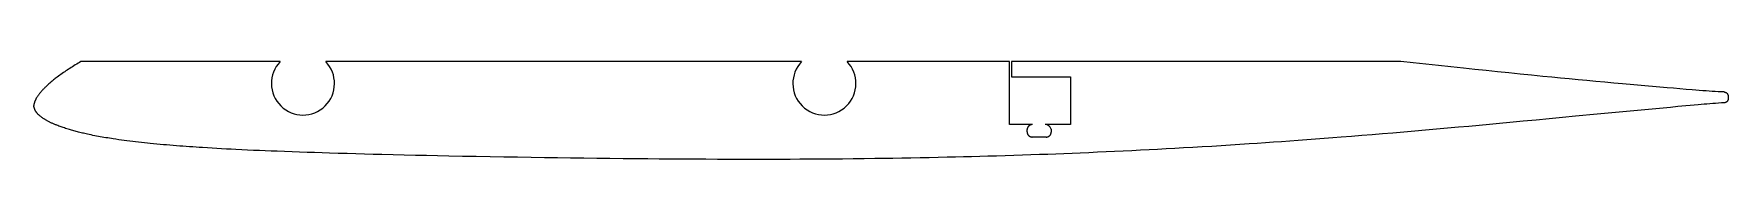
# Model space of a CAD drawing. Header units: millimetres. Extents: x 69 to 504, y 209 to 234.
import ezdxf

# ---------------------------------------------------------------- set-up
doc = ezdxf.new("R2010")
doc.units = ezdxf.units.MM
doc.layers.get('0').update_dxf_attribs({"true_color": 0xffffff})
doc.layers.add('Geometries', color=7, linetype='Continuous', true_color=0xffffff)

msp = doc.modelspace()

# ---------------------------------------------------------------- linework, layer by layer
msp.add_line((328.62, 217.69), (328.62, 217.69))
at = {"layer": 'Geometries', "linetype": 'Continuous', "lineweight": 0}
for p, q in [((132.04, 233.82), (80.85, 233.82)), ((266.04, 233.82), (143.75, 233.82)), ((319.45, 233.82), (277.75, 233.82)), ((319.45, 229.89), (319.45, 233.82)), ((420.03, 233.82), (319.95, 233.82)), ((319.95, 233.82), (319.95, 229.89)), ((319.43, 217.69), (319.45, 229.89)), ((319.95, 229.89), (335.18, 229.89)), ((335.18, 229.89), (335.17, 217.69)), ((325.36, 217.69), (319.43, 217.69)), ((323.98, 215.82), (323.98, 216.41)), ((328.87, 214.49), (325.31, 214.49)), ((335.17, 217.69), (328.62, 217.69)), ((330.19, 216.55), (330.19, 215.78))]:
    msp.add_line(p, q, dxfattribs=at)
at = {"layer": 'Geometries', "linetype": 'Continuous', "lineweight": 0, "flags": 128}
for points in [[(80.85, 233.82), (80.49, 233.61), (80.12, 233.39), (79.75, 233.18), (79.39, 232.96), (79.02, 232.74), (78.66, 232.51), (78.3, 232.28), (77.97, 232.07), (77.65, 231.86), (77.32, 231.65), (76.99, 231.43), (76.67, 231.22), (76.35, 230.99), (76.03, 230.77), (75.71, 230.55), (75.4, 230.32), (75.08, 230.09), (74.77, 229.85), (74.46, 229.62), (74.25, 229.46), (74.04, 229.3), (73.83, 229.14), (73.63, 228.98), (73.42, 228.81), (73.22, 228.64), (73.02, 228.47), (72.82, 228.3), (72.62, 228.13), (72.43, 227.95), (72.24, 227.77), (72.05, 227.6), (71.9, 227.45), (71.75, 227.31), (71.6, 227.17), (71.45, 227.02), (71.31, 226.88), (71.19, 226.75), (71.07, 226.63), (70.95, 226.5), (70.84, 226.38), (70.73, 226.25), (70.61, 226.12), (70.51, 225.99), (70.41, 225.87), (70.31, 225.74), (70.21, 225.61), (70.11, 225.49), (70.02, 225.37), (69.93, 225.25), (69.84, 225.14), (69.75, 225.02), (69.67, 224.9), (69.58, 224.78), (69.5, 224.65), (69.44, 224.56), (69.38, 224.46), (69.33, 224.35), (69.27, 224.25), (69.22, 224.15), (69.17, 224.04), (69.13, 223.94), (69.09, 223.84), (69.05, 223.75), (69.01, 223.66), (68.98, 223.56), (68.94, 223.47), (68.91, 223.37), (68.87, 223.28), (68.84, 223.18), (68.82, 223.11), (68.81, 223.04), (68.79, 222.97), (68.78, 222.9), (68.77, 222.83), (68.76, 222.78), (68.76, 222.72), (68.75, 222.67), (68.75, 222.61), (68.75, 222.55)], [(503.12, 226.03), (502.35, 226.07), (501.59, 226.11), (500.82, 226.15), (500.06, 226.2), (499.29, 226.25), (498.53, 226.31), (497.63, 226.37), (496.73, 226.44), (495.83, 226.51), (494.93, 226.58), (493.32, 226.71), (491.72, 226.85), (490.11, 226.98), (488.5, 227.12), (485.63, 227.37), (482.77, 227.62), (479.9, 227.87), (477.03, 228.13), (474.74, 228.33), (472.44, 228.54), (470.15, 228.75), (467.86, 228.96), (465.56, 229.18), (463.31, 229.39), (461.06, 229.61), (458.81, 229.82), (456.56, 230.04), (453.63, 230.33), (450.71, 230.62), (447.79, 230.92), (444.86, 231.21), (441.94, 231.51), (439.02, 231.81), (436.1, 232.12), (432.88, 232.45), (429.67, 232.79), (426.46, 233.13), (423.24, 233.47), (420.03, 233.82)], [(503.2, 223.27), (502.44, 223.22), (501.69, 223.17), (500.93, 223.12), (500.18, 223.06), (499.43, 223.01), (498.69, 222.95), (497.95, 222.88), (497.21, 222.82), (496.47, 222.76), (495.41, 222.67), (494.35, 222.57), (493.3, 222.47), (492.24, 222.38), (491.18, 222.28), (489.3, 222.1), (487.41, 221.92), (485.52, 221.75), (483.64, 221.57), (481.75, 221.39), (476.14, 220.86), (470.52, 220.33), (464.91, 219.8), (461.54, 219.48), (458.17, 219.16), (454.81, 218.84), (451.44, 218.52), (448.07, 218.2), (445.42, 217.96), (442.78, 217.71), (440.13, 217.47), (437.48, 217.22), (434.84, 216.99), (432.03, 216.73), (429.22, 216.48), (426.41, 216.24), (423.6, 215.99), (420.79, 215.75), (417.98, 215.51), (415.33, 215.29), (412.68, 215.07), (410.04, 214.86), (407.39, 214.64), (404.74, 214.44), (402.53, 214.26), (400.32, 214.09), (398.11, 213.93), (395.9, 213.76), (393.69, 213.6), (391.48, 213.44), (389.4, 213.29), (387.32, 213.15), (385.23, 213), (383.15, 212.86), (381.06, 212.72), (378.65, 212.57), (376.24, 212.41), (373.83, 212.26), (371.42, 212.11), (369, 211.97), (366.59, 211.82), (364.18, 211.69), (361.97, 211.56), (359.76, 211.44), (357.54, 211.32), (355.33, 211.21), (353.12, 211.1), (350.91, 210.99), (348.69, 210.88), (346.48, 210.78), (344.27, 210.67), (342.06, 210.58), (339.84, 210.48), (337.63, 210.39), (335.54, 210.3), (333.46, 210.22), (331.37, 210.14), (329.28, 210.06), (327.19, 209.99), (324.98, 209.91), (322.77, 209.84), (320.55, 209.76), (318.34, 209.7), (316.12, 209.63), (313.91, 209.57), (311.82, 209.51), (309.73, 209.45), (307.65, 209.4), (305.56, 209.35), (303.47, 209.3), (301.14, 209.25), (298.81, 209.2), (296.48, 209.16), (294.15, 209.11), (291.82, 209.07), (289.49, 209.04), (287.15, 209), (284.82, 208.97), (282.08, 208.93), (279.33, 208.9), (276.59, 208.87), (273.84, 208.85), (271.09, 208.83), (268.35, 208.81), (265.6, 208.79), (263.08, 208.78), (260.57, 208.77), (258.05, 208.77), (255.53, 208.76), (253.02, 208.76), (250.5, 208.76), (247.48, 208.77), (244.46, 208.78), (241.44, 208.79), (238.42, 208.8), (235.39, 208.82), (232.43, 208.83), (229.46, 208.86), (226.49, 208.88), (223.53, 208.9), (220.16, 208.94), (216.79, 208.97), (213.41, 209.01), (210.04, 209.05), (206.67, 209.1), (203.3, 209.14), (199.93, 209.19), (196.56, 209.24), (193.03, 209.3), (189.5, 209.36), (185.97, 209.42), (182.43, 209.49), (178.9, 209.55), (175.37, 209.62), (172.51, 209.68), (169.65, 209.74), (166.79, 209.8), (163.93, 209.87), (161.07, 209.94), (158.21, 210.01), (155.97, 210.06), (153.72, 210.12), (151.47, 210.18), (149.23, 210.24), (146.98, 210.31), (144.73, 210.38), (142.81, 210.44), (140.88, 210.5), (138.96, 210.56), (137.03, 210.63), (135.11, 210.7), (133.18, 210.77), (131.26, 210.84), (129.74, 210.9), (128.23, 210.96), (126.72, 211.02), (125.21, 211.09), (123.69, 211.16), (122.18, 211.23), (120.67, 211.3), (119.45, 211.36), (118.22, 211.43), (117, 211.5), (115.77, 211.56), (114.55, 211.64), (113.33, 211.71), (112.1, 211.79), (111.26, 211.84), (110.42, 211.9), (109.58, 211.95), (108.74, 212.01), (107.9, 212.07), (107.06, 212.13), (106.22, 212.19), (105.38, 212.26), (104.54, 212.33), (103.7, 212.4), (102.86, 212.47), (102.02, 212.54), (101.18, 212.62), (100.34, 212.69), (99.5, 212.77), (98.66, 212.85), (97.91, 212.93), (97.15, 213.01), (96.4, 213.09), (95.65, 213.17), (94.9, 213.26), (94.15, 213.35), (93.39, 213.44), (92.68, 213.53), (91.98, 213.62), (91.27, 213.72), (90.56, 213.82), (89.85, 213.92), (89.14, 214.03), (88.67, 214.1), (88.19, 214.17), (87.72, 214.25), (87.24, 214.33), (86.77, 214.41), (86.29, 214.49), (85.82, 214.57), (85.34, 214.66), (84.87, 214.75), (84.4, 214.84), (83.92, 214.93), (83.45, 215.03), (82.98, 215.13), (82.51, 215.23), (82.19, 215.3), (81.86, 215.37), (81.54, 215.45), (81.22, 215.52), (80.9, 215.6), (80.57, 215.68), (80.25, 215.76), (79.93, 215.84), (79.64, 215.91), (79.34, 215.99), (79.04, 216.07), (78.75, 216.16), (78.45, 216.24), (78.16, 216.33), (77.87, 216.41), (77.54, 216.51), (77.22, 216.61), (76.9, 216.72), (76.58, 216.82), (76.26, 216.93), (76, 217.02), (75.73, 217.12), (75.47, 217.21), (75.2, 217.31), (74.94, 217.41), (74.68, 217.51), (74.5, 217.58), (74.33, 217.65), (74.15, 217.72), (73.98, 217.79), (73.8, 217.86), (73.63, 217.94), (73.45, 218.01), (73.29, 218.09), (73.13, 218.17), (72.97, 218.25), (72.81, 218.33), (72.65, 218.41), (72.49, 218.49), (72.34, 218.57), (72.2, 218.65), (72.05, 218.73), (71.9, 218.81), (71.76, 218.9), (71.64, 218.97), (71.52, 219.05), (71.4, 219.12), (71.28, 219.2), (71.16, 219.27), (71.05, 219.35), (70.94, 219.43), (70.83, 219.51), (70.73, 219.59), (70.62, 219.67), (70.52, 219.75), (70.4, 219.85), (70.29, 219.94), (70.17, 220.04), (70.06, 220.14), (69.97, 220.22), (69.89, 220.3), (69.8, 220.38), (69.72, 220.47), (69.65, 220.54), (69.59, 220.61), (69.53, 220.68), (69.47, 220.75), (69.41, 220.82), (69.36, 220.9), (69.3, 220.97), (69.25, 221.05), (69.21, 221.13), (69.16, 221.21), (69.12, 221.3), (69.07, 221.38), (69.03, 221.47), (69, 221.56), (68.96, 221.64), (68.93, 221.73), (68.9, 221.81), (68.87, 221.9), (68.85, 221.97), (68.83, 222.05), (68.81, 222.12), (68.8, 222.19), (68.78, 222.26), (68.77, 222.34), (68.76, 222.41), (68.76, 222.48), (68.75, 222.55)], [(503.12, 226.03), (503.17, 226.02), (503.23, 226.02), (503.28, 226.01), (503.34, 226), (503.39, 225.98), (503.44, 225.96), (503.49, 225.94), (503.54, 225.92), (503.59, 225.9), (503.64, 225.87), (503.68, 225.84), (503.73, 225.8), (503.77, 225.77), (503.81, 225.73), (503.85, 225.69), (503.89, 225.65), (503.92, 225.61), (503.95, 225.56), (503.98, 225.52), (504.01, 225.47), (504.04, 225.42), (504.06, 225.37), (504.08, 225.32), (504.09, 225.27), (504.11, 225.22), (504.12, 225.17), (504.12, 225.12), (504.13, 225.07), (504.13, 225.02)], [(504.14, 224.24), (504.13, 224.18), (504.13, 224.13), (504.12, 224.08), (504.11, 224.03), (504.1, 223.98), (504.09, 223.93), (504.07, 223.88), (504.05, 223.83), (504.02, 223.79), (504, 223.74), (503.97, 223.7), (503.94, 223.66), (503.91, 223.62), (503.87, 223.58), (503.83, 223.54), (503.8, 223.51), (503.76, 223.47), (503.71, 223.44), (503.67, 223.41), (503.62, 223.39), (503.58, 223.36), (503.53, 223.34), (503.48, 223.33), (503.42, 223.31), (503.37, 223.29), (503.31, 223.28), (503.26, 223.27), (503.2, 223.27)], [(504.13, 225.02), (504.13, 224.8), (504.14, 224.58), (504.14, 224.24)], [(325.36, 217.69), (325.31, 217.69), (325.25, 217.68), (325.19, 217.68), (325.13, 217.67), (325.07, 217.66), (325.01, 217.65), (324.96, 217.63), (324.9, 217.61), (324.85, 217.59), (324.79, 217.57), (324.74, 217.55), (324.69, 217.52), (324.63, 217.49), (324.58, 217.46), (324.53, 217.42), (324.49, 217.39), (324.44, 217.35), (324.4, 217.31), (324.35, 217.27), (324.31, 217.22), (324.28, 217.18), (324.24, 217.13), (324.2, 217.08), (324.17, 217.03), (324.14, 216.98), (324.12, 216.93), (324.09, 216.88), (324.07, 216.83), (324.05, 216.78), (324.03, 216.71), (324.02, 216.65), (324, 216.59), (323.99, 216.53), (323.99, 216.47), (323.98, 216.41)], [(323.98, 215.82), (323.98, 215.77), (323.99, 215.71), (323.99, 215.65), (324, 215.6), (324.01, 215.54), (324.03, 215.48), (324.04, 215.43), (324.06, 215.38), (324.08, 215.32), (324.1, 215.27), (324.13, 215.22), (324.16, 215.17), (324.19, 215.12), (324.22, 215.07), (324.26, 215.02), (324.3, 214.97), (324.34, 214.93), (324.38, 214.89), (324.42, 214.85), (324.47, 214.81), (324.51, 214.77), (324.56, 214.73), (324.61, 214.7), (324.66, 214.67), (324.72, 214.64), (324.77, 214.62), (324.82, 214.59), (324.88, 214.57), (324.93, 214.55), (324.99, 214.54), (325.06, 214.52), (325.12, 214.51), (325.19, 214.5), (325.25, 214.49), (325.31, 214.49)], [(328.87, 214.49), (328.92, 214.49), (328.98, 214.49), (329.04, 214.5), (329.09, 214.51), (329.15, 214.52), (329.21, 214.54), (329.26, 214.55), (329.32, 214.57), (329.37, 214.59), (329.43, 214.61), (329.48, 214.64), (329.53, 214.67), (329.58, 214.7), (329.63, 214.73), (329.68, 214.77), (329.73, 214.8), (329.77, 214.84), (329.81, 214.88), (329.86, 214.92), (329.89, 214.97), (329.93, 215.01), (329.97, 215.06), (330, 215.11), (330.03, 215.16), (330.06, 215.21), (330.08, 215.26), (330.1, 215.31), (330.12, 215.37), (330.14, 215.42), (330.16, 215.48), (330.17, 215.54), (330.18, 215.6), (330.19, 215.66), (330.19, 215.72), (330.19, 215.78)]]:
    msp.add_lwpolyline(points, dxfattribs=at)
at = {"layer": 'Geometries', "linetype": 'Continuous', "lineweight": 0}
for centre, radius, start, end in [((137.9, 228.22), 8.1, 136.2623, 43.7377), ((271.9, 228.22), 8.1, 136.2623, 43.7377), ((328.63, 216.05), 1.64, 17.8297, 90.5937)]:
    msp.add_arc(centre, radius, start, end, dxfattribs=at)

doc.saveas('drawing.dxf')
